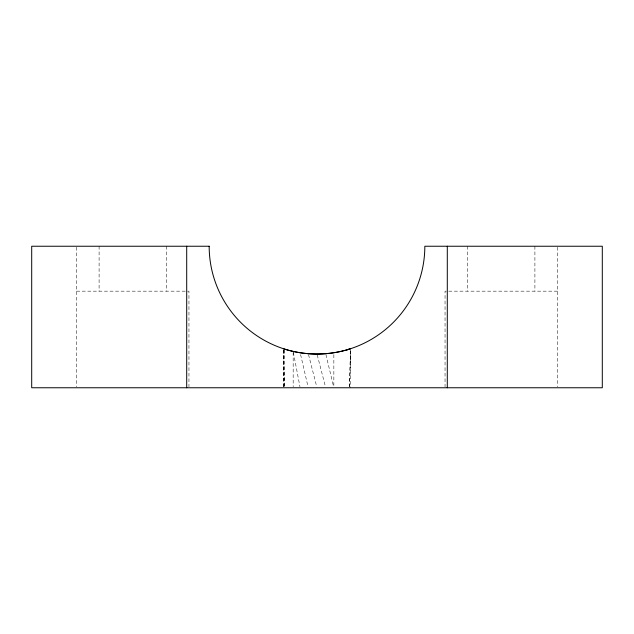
<?xml version="1.0" encoding="UTF-8"?>
<svg xmlns="http://www.w3.org/2000/svg" width="634" height="634" viewBox="0 0 634 634"><rect width="100%" height="100%" fill="white"/><g stroke="black" fill="none" stroke-linecap="round" stroke-linejoin="round"><path stroke-width="0.48" stroke-dasharray="3.17 2.38" d="M283.311 386.788L283.493 348.787L284.428 386.788M283.319 386.795L283.992 349.905M350.467 350.65L349.572 386.795M349.572 386.788L350.459 350.737L350.697 387.762M76.627 291.164L188.956 291.164L188.956 386.78M557.373 291.164L445.044 291.164L445.044 386.78M317.246 355L325.48 386.827M308.52 354.62L316.754 386.819M325.947 354.62L333.619 386.819M300.587 354.58L308.061 386.819M293.36 352.306L299.969 386.803M557.373 247.228L557.373 386.78M534.906 246.238L534.906 291.164M467.512 246.238L467.512 291.164M333.849 354.636L333.849 386.788M293.17 352.33L293.17 386.78M284.452 350.031L284.452 386.795M166.488 246.238L166.488 291.164M99.094 246.238L99.094 291.164M76.627 247.228L76.627 386.78"/><path stroke-width="0.95" d="M346.909 349.778L350.507 348.787C328.856 355.722 305.144 355.777 283.493 348.787M447.295 246.238L447.295 387.762M186.705 246.238L186.705 387.762M209.172 246.238L31.7 246.238L31.7 387.762L602.3 387.762L602.3 246.238L424.828 246.238A107.828 107.828 0 0 1 317 354.065A107.828 107.828 0 0 1 209.172 246.238"/></g></svg>
